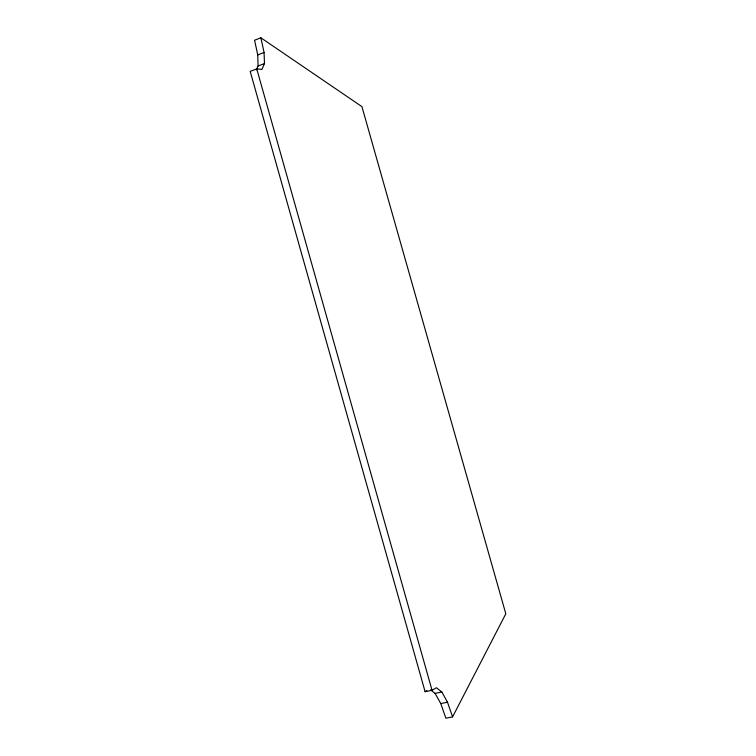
<?xml version="1.0" encoding="UTF-8"?>
<svg xmlns="http://www.w3.org/2000/svg" width="756" height="756" viewBox="0 0 756 756"><rect width="100%" height="100%" fill="white"/><g stroke="black" fill="none" stroke-linecap="round" stroke-linejoin="round"><path stroke-width="1.13" d="M256.35 69.873L258.079 65.98L257.739 54.895L254.564 40.219L260.877 37.8L264.08 52.495L264.477 63.58L261.954 69.391L256.756 68.909L250.189 71.376L425.099 691.693L432.035 690.275L436.429 687.743L441.854 692.005L447.495 702.23L452.589 716.877L445.879 718.2L440.776 703.581L435.087 693.384L430.504 689.85M452.589 716.877L505.811 613.796L361.926 106.634L260.877 37.8M425.099 691.693L426.894 690.672M257.739 54.895L264.08 52.495M258.079 65.98L264.477 63.58M435.087 693.384L441.854 692.005M440.776 703.581L447.495 702.23M256.756 68.909L432.035 690.275"/></g></svg>
